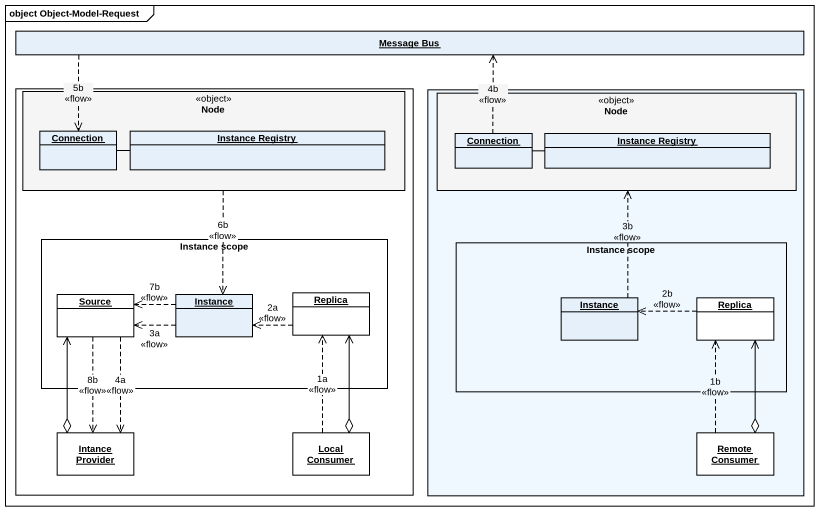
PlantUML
@startuml
mainframe object Object-Model-Request
hide circle
hide empty members
object "Message Bus" as Message_Bus
rectangle " " as rectangle1 {
  rectangle "Node" as Node_ <<object>> #F5F5F5 {
    object Connection
    object "Instance Registry" as Instance_Registry
  }
  rectangle "Instance scope" as Instance_scope {
    object Source #FFFFFF
    object Instance
    object Replica #FFFFFF
  }
  object "Intance Provider" as Intance_Provider #FFFFFF
  object "Local Consumer" as Local_Consumer #FFFFFF
}
rectangle " " as rectangle2 #F0F8FF {
  rectangle "Node" as Node__2 <<object>> #F5F5F5 {
    object "Connection" as Connection_2
    object "Instance Registry" as Instance_Registry_2
  }
  rectangle "Instance scope" as Instance_scope_2 {
    object "Instance" as Instance_2
    object "Replica" as Replica_2 #FFFFFF
  }
  object "Remote Consumer" as Remote_Consumer #FFFFFF
}
Message_Bus .left.> Connection : 5b\n<<flow>>
Node_ ..> Instance : 6b\n<<flow>>
Connection -right- Instance_Registry
Connection_2 .up.> Message_Bus : 4b\n<<flow>>
Connection_2 -right- Instance_Registry_2
Source ..> Intance_Provider : 4a\n<<flow>>
Source ..> Intance_Provider : 8b\n<<flow>>
Instance .left.> Source : 3a\n<<flow>>
Instance .left.> Source : 7b\n<<flow>>
Replica .left.> Instance : 2a\n<<flow>>
Instance_2 .up.> Node__2 : 3b\n<<flow>>
Replica_2 .left.> Instance_2 : 2b\n<<flow>>
Intance_Provider o-up-> Source
Local_Consumer o-up-> Replica
Local_Consumer .up.> Replica : 1a\n<<flow>>
Remote_Consumer o-up-> Replica_2
Remote_Consumer .up.> Replica_2 : 1b\n<<flow>>
@enduml
